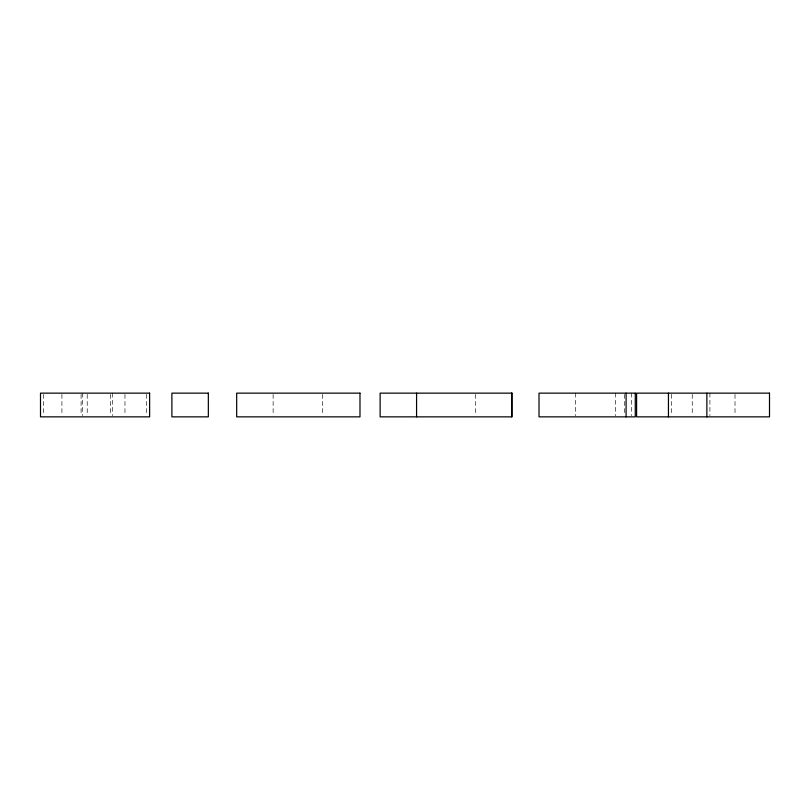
<?xml version="1.0" encoding="UTF-8"?>
<svg xmlns="http://www.w3.org/2000/svg" width="810" height="810" viewBox="0 0 810 810"><rect width="100%" height="100%" fill="white"/><g stroke="black" fill="none" stroke-linecap="round" stroke-linejoin="round"><path stroke-width="0.61" stroke-dasharray="4.05 3.04" d="M735.014 394.389L735.014 415.611M709.914 393.144L709.914 415.611M692.246 394.389L692.246 415.611M671.51 394.389L671.51 415.611M631.557 393.144L631.557 415.611M624.358 394.389L624.358 415.611M615.408 393.144L615.408 415.611M575.454 393.144L575.454 415.611M475.5 394.389L475.5 415.611M322.471 394.389L322.471 415.611M273.132 394.389L273.132 415.611M146.367 394.389L146.367 415.611M124.973 394.389L124.973 415.611M112.327 393.144L112.327 415.611M110.575 394.389L110.575 415.611M87.217 394.389L87.217 415.611M82.63 393.144L82.63 415.611M81.101 394.389L81.101 415.611M61.914 394.389L61.914 415.611M43.588 394.389L43.588 415.611"/><path stroke-width="1.21" d="M706.867 393.144L706.867 416.856M668.452 393.144L668.452 416.856M626.1 393.144L626.1 416.856M511.728 393.144L511.728 416.856M416.573 393.144L416.573 416.856M149.627 393.144L40.5 393.144L40.5 416.856L149.627 416.856L149.627 393.144M208.342 393.144L171.892 393.144L171.892 416.856L208.342 416.856L208.342 393.144M359.984 393.144L236.682 393.144L236.682 416.856L359.984 416.856L359.984 393.144M511.94 393.144L380.123 393.144L380.123 416.856L511.94 416.856L511.94 393.144M635.273 393.144L539.014 393.144L539.014 416.856L635.273 416.856L635.273 393.144M769.5 393.144L636.589 393.144L636.589 416.856L769.5 416.856L769.5 393.144"/></g></svg>
